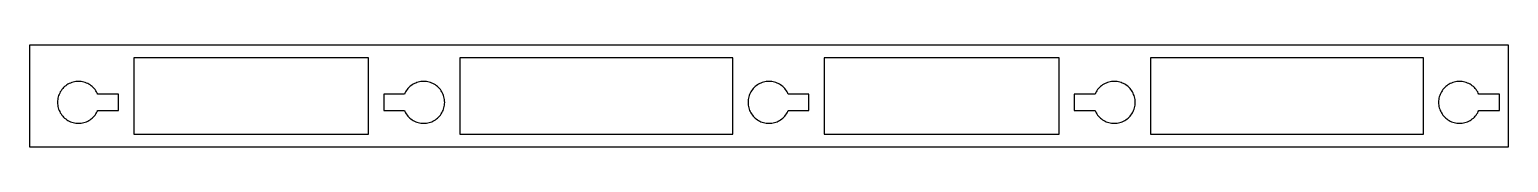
# Model space of a CAD drawing. Header units: millimetres. Extents: x 2 to 119, y 0 to 8.
import ezdxf

# ---------------------------------------------------------------- set-up
doc = ezdxf.new("R2010")
doc.units = ezdxf.units.MM
for name, color, linetype in [('LIGHTENING', 7, 'CONTINUOUS'), ('PLATE_WING', 7, 'CONTINUOUS'), ('SOCKETS', 7, 'CONTINUOUS')]:
    doc.layers.add(name, color=color, linetype=linetype)

msp = doc.modelspace()

# ---------------------------------------------------------------- linework, layer by layer
at = {"layer": 'LIGHTENING'}
for p, q in [((29.08671, 7.2), (10.59134, 7.2)), ((10.59134, 7.2), (10.59134, 1.2)), ((29.08671, 1.2), (29.08671, 7.2)), ((57.78208, 7.2), (36.28671, 7.2)), ((36.28671, 7.2), (36.28671, 1.2)), ((57.78208, 1.2), (57.78208, 7.2)), ((83.47745, 7.2), (64.98208, 7.2)), ((64.98208, 7.2), (64.98208, 1.2)), ((83.47745, 1.2), (83.47745, 7.2)), ((112.17282, 7.2), (90.67745, 7.2)), ((90.67745, 7.2), (90.67745, 1.2)), ((112.17282, 1.2), (112.17282, 7.2)), ((10.59134, 1.2), (29.08671, 1.2)), ((36.28671, 1.2), (57.78208, 1.2)), ((64.98208, 1.2), (83.47745, 1.2)), ((90.67745, 1.2), (112.17282, 1.2))]:
    msp.add_line(p, q, dxfattribs=at)
at = {"layer": 'PLATE_WING'}
for p, q in [((118.87282, 8.2), (2.39134, 8.2)), ((2.39134, 8.2), (2.39134, 0.2)), ((118.87282, 0.2), (118.87282, 8.2)), ((2.39134, 0.2), (118.87282, 0.2))]:
    msp.add_line(p, q, dxfattribs=at)
at = {"layer": 'SOCKETS'}
for p, q in [((4.9323, 4.70446), (4.86941, 4.61669)), ((5.0008, 4.78792), (4.9323, 4.70446)), ((5.07461, 4.86673), (5.0008, 4.78792)), ((5.15342, 4.94054), (5.07461, 4.86673)), ((5.23688, 5.00903), (5.15342, 4.94054)), ((5.32465, 5.07192), (5.23688, 5.00903)), ((5.41634, 5.12894), (5.32465, 5.07192)), ((5.51156, 5.17984), (5.41634, 5.12894)), ((5.60991, 5.2244), (5.51156, 5.17984)), ((5.71096, 5.26243), (5.60991, 5.2244)), ((5.81428, 5.29378), (5.71096, 5.26243)), ((5.91944, 5.3183), (5.81428, 5.29378)), ((6.02597, 5.33588), (5.91944, 5.3183)), ((6.13342, 5.34647), (6.02597, 5.33588)), ((6.24134, 5.35), (6.13342, 5.34647)), ((6.34925, 5.34647), (6.24134, 5.35)), ((6.4567, 5.33588), (6.34925, 5.34647)), ((6.56324, 5.3183), (6.4567, 5.33588)), ((6.66839, 5.29378), (6.56324, 5.3183)), ((6.77171, 5.26243), (6.66839, 5.29378)), ((6.87276, 5.2244), (6.77171, 5.26243)), ((6.97111, 5.17984), (6.87276, 5.2244)), ((7.06634, 5.12894), (6.97111, 5.17984)), ((7.15803, 5.07192), (7.06634, 5.12894)), ((7.24579, 5.00903), (7.15803, 5.07192)), ((7.32926, 4.94054), (7.24579, 5.00903)), ((7.40806, 4.86673), (7.32926, 4.94054)), ((7.48187, 4.78792), (7.40806, 4.86673)), ((7.55037, 4.70446), (7.48187, 4.78792)), ((7.61326, 4.61669), (7.55037, 4.70446)), ((32.12767, 4.70446), (32.06478, 4.61669)), ((32.19617, 4.78792), (32.12767, 4.70446)), ((32.26998, 4.86673), (32.19617, 4.78792)), ((32.34879, 4.94054), (32.26998, 4.86673)), ((32.43225, 5.00903), (32.34879, 4.94054)), ((32.52002, 5.07192), (32.43225, 5.00903)), ((32.61171, 5.12894), (32.52002, 5.07192)), ((32.70693, 5.17984), (32.61171, 5.12894)), ((32.80528, 5.2244), (32.70693, 5.17984)), ((32.90633, 5.26243), (32.80528, 5.2244)), ((33.00966, 5.29378), (32.90633, 5.26243)), ((33.11481, 5.3183), (33.00966, 5.29378)), ((33.22134, 5.33588), (33.11481, 5.3183)), ((33.32879, 5.34647), (33.22134, 5.33588)), ((33.43671, 5.35), (33.32879, 5.34647)), ((33.54462, 5.34647), (33.43671, 5.35)), ((33.65207, 5.33588), (33.54462, 5.34647)), ((33.75861, 5.3183), (33.65207, 5.33588)), ((33.86376, 5.29378), (33.75861, 5.3183)), ((33.96708, 5.26243), (33.86376, 5.29378)), ((34.06813, 5.2244), (33.96708, 5.26243)), ((34.16648, 5.17984), (34.06813, 5.2244)), ((34.26171, 5.12894), (34.16648, 5.17984)), ((34.3534, 5.07192), (34.26171, 5.12894)), ((34.44116, 5.00903), (34.3534, 5.07192)), ((34.52463, 4.94054), (34.44116, 5.00903)), ((34.60343, 4.86673), (34.52463, 4.94054)), ((34.67724, 4.78792), (34.60343, 4.86673)), ((34.74574, 4.70446), (34.67724, 4.78792)), ((34.80863, 4.61669), (34.74574, 4.70446)), ((59.32304, 4.70446), (59.26015, 4.61669)), ((59.39154, 4.78792), (59.32304, 4.70446)), ((59.46535, 4.86673), (59.39154, 4.78792)), ((59.54416, 4.94054), (59.46535, 4.86673)), ((59.62762, 5.00903), (59.54416, 4.94054)), ((59.71539, 5.07192), (59.62762, 5.00903)), ((59.80708, 5.12894), (59.71539, 5.07192)), ((59.9023, 5.17984), (59.80708, 5.12894)), ((60.00065, 5.2244), (59.9023, 5.17984)), ((60.1017, 5.26243), (60.00065, 5.2244)), ((60.20503, 5.29378), (60.1017, 5.26243)), ((60.31018, 5.3183), (60.20503, 5.29378)), ((60.41671, 5.33588), (60.31018, 5.3183)), ((60.52416, 5.34647), (60.41671, 5.33588)), ((60.63208, 5.35), (60.52416, 5.34647)), ((60.73999, 5.34647), (60.63208, 5.35)), ((60.84745, 5.33588), (60.73999, 5.34647)), ((60.95398, 5.3183), (60.84745, 5.33588)), ((61.05913, 5.29378), (60.95398, 5.3183)), ((61.16245, 5.26243), (61.05913, 5.29378)), ((61.2635, 5.2244), (61.16245, 5.26243)), ((61.36185, 5.17984), (61.2635, 5.2244)), ((61.45708, 5.12894), (61.36185, 5.17984)), ((61.54877, 5.07192), (61.45708, 5.12894)), ((61.63653, 5.00903), (61.54877, 5.07192)), ((61.72, 4.94054), (61.63653, 5.00903)), ((61.7988, 4.86673), (61.72, 4.94054)), ((61.87261, 4.78792), (61.7988, 4.86673)), ((61.94111, 4.70446), (61.87261, 4.78792)), ((62.004, 4.61669), (61.94111, 4.70446)), ((86.51841, 4.70446), (86.45552, 4.61669)), ((86.58691, 4.78792), (86.51841, 4.70446)), ((86.66072, 4.86673), (86.58691, 4.78792)), ((86.73953, 4.94054), (86.66072, 4.86673)), ((86.82299, 5.00903), (86.73953, 4.94054)), ((86.91076, 5.07192), (86.82299, 5.00903)), ((87.00245, 5.12894), (86.91076, 5.07192)), ((87.09767, 5.17984), (87.00245, 5.12894)), ((87.19602, 5.2244), (87.09767, 5.17984)), ((87.29707, 5.26243), (87.19602, 5.2244)), ((87.4004, 5.29378), (87.29707, 5.26243)), ((87.50555, 5.3183), (87.4004, 5.29378)), ((87.61208, 5.33588), (87.50555, 5.3183)), ((87.71953, 5.34647), (87.61208, 5.33588)), ((87.82745, 5.35), (87.71953, 5.34647)), ((87.93536, 5.34647), (87.82745, 5.35)), ((88.04282, 5.33588), (87.93536, 5.34647)), ((88.14935, 5.3183), (88.04282, 5.33588)), ((88.2545, 5.29378), (88.14935, 5.3183)), ((88.35782, 5.26243), (88.2545, 5.29378)), ((88.45888, 5.2244), (88.35782, 5.26243)), ((88.55722, 5.17984), (88.45888, 5.2244)), ((88.65245, 5.12894), (88.55722, 5.17984)), ((88.74414, 5.07192), (88.65245, 5.12894)), ((88.8319, 5.00903), (88.74414, 5.07192)), ((88.91537, 4.94054), (88.8319, 5.00903)), ((88.99417, 4.86673), (88.91537, 4.94054)), ((89.06798, 4.78792), (88.99417, 4.86673)), ((89.13648, 4.70446), (89.06798, 4.78792)), ((89.19937, 4.61669), (89.13648, 4.70446)), ((113.71378, 4.70446), (113.65089, 4.61669)), ((113.78228, 4.78792), (113.71378, 4.70446)), ((113.85609, 4.86673), (113.78228, 4.78792)), ((113.9349, 4.94054), (113.85609, 4.86673)), ((114.01836, 5.00903), (113.9349, 4.94054)), ((114.10613, 5.07192), (114.01836, 5.00903)), ((114.19782, 5.12894), (114.10613, 5.07192)), ((114.29304, 5.17984), (114.19782, 5.12894)), ((114.39139, 5.2244), (114.29304, 5.17984)), ((114.49244, 5.26243), (114.39139, 5.2244)), ((114.59577, 5.29378), (114.49244, 5.26243)), ((114.70092, 5.3183), (114.59577, 5.29378)), ((114.80745, 5.33588), (114.70092, 5.3183)), ((114.9149, 5.34647), (114.80745, 5.33588)), ((115.02282, 5.35), (114.9149, 5.34647)), ((115.13073, 5.34647), (115.02282, 5.35)), ((115.23819, 5.33588), (115.13073, 5.34647)), ((115.34472, 5.3183), (115.23819, 5.33588)), ((115.44987, 5.29378), (115.34472, 5.3183)), ((115.55319, 5.26243), (115.44987, 5.29378)), ((115.65425, 5.2244), (115.55319, 5.26243)), ((115.75259, 5.17984), (115.65425, 5.2244)), ((115.84782, 5.12894), (115.75259, 5.17984)), ((115.93951, 5.07192), (115.84782, 5.12894)), ((116.02727, 5.00903), (115.93951, 5.07192)), ((116.11074, 4.94054), (116.02727, 5.00903)), ((116.18954, 4.86673), (116.11074, 4.94054)), ((116.26335, 4.78792), (116.18954, 4.86673)), ((116.33185, 4.70446), (116.26335, 4.78792)), ((116.39474, 4.61669), (116.33185, 4.70446)), ((4.59487, 3.80792), (4.59134, 3.7)), ((4.59134, 3.7), (4.59487, 3.59208)), ((4.60545, 3.91537), (4.59487, 3.80792)), ((4.59487, 3.59208), (4.60545, 3.48463)), ((4.62304, 4.0219), (4.60545, 3.91537)), ((4.64756, 4.12705), (4.62304, 4.0219)), ((4.6789, 4.23038), (4.64756, 4.12705)), ((4.71693, 4.33143), (4.6789, 4.23038)), ((4.7615, 4.42978), (4.71693, 4.33143)), ((4.81239, 4.525), (4.7615, 4.42978)), ((4.86941, 4.61669), (4.81239, 4.525)), ((7.67028, 4.525), (7.61326, 4.61669)), ((7.72118, 4.42978), (7.67028, 4.525)), ((7.75791, 4.35), (7.72118, 4.42978)), ((9.39134, 4.35), (7.75791, 4.35)), ((9.39134, 3.05), (9.39134, 4.35)), ((31.92013, 4.35), (30.28671, 4.35)), ((30.28671, 4.35), (30.28671, 3.05)), ((31.95687, 4.42978), (31.92013, 4.35)), ((32.00776, 4.525), (31.95687, 4.42978)), ((32.06478, 4.61669), (32.00776, 4.525)), ((34.86565, 4.525), (34.80863, 4.61669)), ((34.91655, 4.42978), (34.86565, 4.525)), ((34.96111, 4.33143), (34.91655, 4.42978)), ((34.99914, 4.23038), (34.96111, 4.33143)), ((35.03048, 4.12705), (34.99914, 4.23038)), ((35.055, 4.0219), (35.03048, 4.12705)), ((35.07259, 3.91537), (35.055, 4.0219)), ((35.08317, 3.80792), (35.07259, 3.91537)), ((35.07259, 3.48463), (35.08317, 3.59208)), ((35.08671, 3.7), (35.08317, 3.80792)), ((35.08317, 3.59208), (35.08671, 3.7)), ((58.98561, 3.80792), (58.98208, 3.7)), ((58.98208, 3.7), (58.98561, 3.59208)), ((58.99619, 3.91537), (58.98561, 3.80792)), ((58.98561, 3.59208), (58.99619, 3.48463)), ((59.01378, 4.0219), (58.99619, 3.91537)), ((59.0383, 4.12705), (59.01378, 4.0219)), ((59.06964, 4.23038), (59.0383, 4.12705)), ((59.10768, 4.33143), (59.06964, 4.23038)), ((59.15224, 4.42978), (59.10768, 4.33143)), ((59.20314, 4.525), (59.15224, 4.42978)), ((59.26015, 4.61669), (59.20314, 4.525)), ((62.06102, 4.525), (62.004, 4.61669)), ((62.11192, 4.42978), (62.06102, 4.525)), ((62.14865, 4.35), (62.11192, 4.42978)), ((63.78208, 4.35), (62.14865, 4.35)), ((63.78208, 3.05), (63.78208, 4.35)), ((86.31087, 4.35), (84.67745, 4.35)), ((84.67745, 4.35), (84.67745, 3.05)), ((86.34761, 4.42978), (86.31087, 4.35)), ((86.39851, 4.525), (86.34761, 4.42978)), ((86.45552, 4.61669), (86.39851, 4.525)), ((89.25639, 4.525), (89.19937, 4.61669)), ((89.30729, 4.42978), (89.25639, 4.525)), ((89.35185, 4.33143), (89.30729, 4.42978)), ((89.38988, 4.23038), (89.35185, 4.33143)), ((89.42123, 4.12705), (89.38988, 4.23038)), ((89.44574, 4.0219), (89.42123, 4.12705)), ((89.46333, 3.91537), (89.44574, 4.0219)), ((89.47391, 3.80792), (89.46333, 3.91537)), ((89.46333, 3.48463), (89.47391, 3.59208)), ((89.47745, 3.7), (89.47391, 3.80792)), ((89.47391, 3.59208), (89.47745, 3.7)), ((113.37635, 3.80792), (113.37282, 3.7)), ((113.37282, 3.7), (113.37635, 3.59208)), ((113.38693, 3.91537), (113.37635, 3.80792)), ((113.37635, 3.59208), (113.38693, 3.48463)), ((113.40452, 4.0219), (113.38693, 3.91537)), ((113.42904, 4.12705), (113.40452, 4.0219)), ((113.46038, 4.23038), (113.42904, 4.12705)), ((113.49842, 4.33143), (113.46038, 4.23038)), ((113.54298, 4.42978), (113.49842, 4.33143)), ((113.59388, 4.525), (113.54298, 4.42978)), ((113.65089, 4.61669), (113.59388, 4.525)), ((116.45176, 4.525), (116.39474, 4.61669)), ((116.50266, 4.42978), (116.45176, 4.525)), ((116.53939, 4.35), (116.50266, 4.42978)), ((118.17282, 4.35), (116.53939, 4.35)), ((118.17282, 3.05), (118.17282, 4.35)), ((4.60545, 3.48463), (4.62304, 3.3781)), ((4.62304, 3.3781), (4.64756, 3.27295)), ((4.64756, 3.27295), (4.6789, 3.16962)), ((4.6789, 3.16962), (4.71693, 3.06857)), ((4.71693, 3.06857), (4.7615, 2.97022)), ((4.7615, 2.97022), (4.81239, 2.875)), ((4.81239, 2.875), (4.86941, 2.78331)), ((4.86941, 2.78331), (4.9323, 2.69554)), ((4.9323, 2.69554), (5.0008, 2.61208)), ((5.0008, 2.61208), (5.07461, 2.53327)), ((5.07461, 2.53327), (5.15342, 2.45946)), ((5.15342, 2.45946), (5.23688, 2.39097)), ((5.23688, 2.39097), (5.32465, 2.32808)), ((7.15803, 2.32808), (7.24579, 2.39097)), ((7.24579, 2.39097), (7.32926, 2.45946)), ((7.32926, 2.45946), (7.40806, 2.53327)), ((7.40806, 2.53327), (7.48187, 2.61208)), ((7.48187, 2.61208), (7.55037, 2.69554)), ((7.55037, 2.69554), (7.61326, 2.78331)), ((7.61326, 2.78331), (7.67028, 2.875)), ((7.67028, 2.875), (7.72118, 2.97022)), ((7.72118, 2.97022), (7.75791, 3.05)), ((7.75791, 3.05), (9.39134, 3.05)), ((30.28671, 3.05), (31.92013, 3.05)), ((31.92013, 3.05), (31.95687, 2.97022)), ((31.95687, 2.97022), (32.00776, 2.875)), ((32.00776, 2.875), (32.06478, 2.78331)), ((32.06478, 2.78331), (32.12767, 2.69554)), ((32.12767, 2.69554), (32.19617, 2.61208)), ((32.19617, 2.61208), (32.26998, 2.53327)), ((32.26998, 2.53327), (32.34879, 2.45946)), ((32.34879, 2.45946), (32.43225, 2.39097)), ((32.43225, 2.39097), (32.52002, 2.32808)), ((34.3534, 2.32808), (34.44116, 2.39097)), ((34.44116, 2.39097), (34.52463, 2.45946)), ((34.52463, 2.45946), (34.60343, 2.53327)), ((34.60343, 2.53327), (34.67724, 2.61208)), ((34.67724, 2.61208), (34.74574, 2.69554)), ((34.74574, 2.69554), (34.80863, 2.78331)), ((34.80863, 2.78331), (34.86565, 2.875)), ((34.86565, 2.875), (34.91655, 2.97022)), ((34.91655, 2.97022), (34.96111, 3.06857)), ((34.96111, 3.06857), (34.99914, 3.16962)), ((34.99914, 3.16962), (35.03048, 3.27295)), ((35.03048, 3.27295), (35.055, 3.3781)), ((35.055, 3.3781), (35.07259, 3.48463)), ((58.99619, 3.48463), (59.01378, 3.3781)), ((59.01378, 3.3781), (59.0383, 3.27295)), ((59.0383, 3.27295), (59.06964, 3.16962)), ((59.06964, 3.16962), (59.10768, 3.06857)), ((59.10768, 3.06857), (59.15224, 2.97022)), ((59.15224, 2.97022), (59.20314, 2.875)), ((59.20314, 2.875), (59.26015, 2.78331)), ((59.26015, 2.78331), (59.32304, 2.69554)), ((59.32304, 2.69554), (59.39154, 2.61208)), ((59.39154, 2.61208), (59.46535, 2.53327)), ((59.46535, 2.53327), (59.54416, 2.45946)), ((59.54416, 2.45946), (59.62762, 2.39097)), ((59.62762, 2.39097), (59.71539, 2.32808)), ((61.54877, 2.32808), (61.63653, 2.39097)), ((61.63653, 2.39097), (61.72, 2.45946)), ((61.72, 2.45946), (61.7988, 2.53327)), ((61.7988, 2.53327), (61.87261, 2.61208)), ((61.87261, 2.61208), (61.94111, 2.69554)), ((61.94111, 2.69554), (62.004, 2.78331)), ((62.004, 2.78331), (62.06102, 2.875)), ((62.06102, 2.875), (62.11192, 2.97022)), ((62.11192, 2.97022), (62.14865, 3.05)), ((62.14865, 3.05), (63.78208, 3.05)), ((84.67745, 3.05), (86.31087, 3.05)), ((86.31087, 3.05), (86.34761, 2.97022)), ((86.34761, 2.97022), (86.39851, 2.875)), ((86.39851, 2.875), (86.45552, 2.78331)), ((86.45552, 2.78331), (86.51841, 2.69554)), ((86.51841, 2.69554), (86.58691, 2.61208)), ((86.58691, 2.61208), (86.66072, 2.53327)), ((86.66072, 2.53327), (86.73953, 2.45946)), ((86.73953, 2.45946), (86.82299, 2.39097)), ((86.82299, 2.39097), (86.91076, 2.32808)), ((88.74414, 2.32808), (88.8319, 2.39097)), ((88.8319, 2.39097), (88.91537, 2.45946)), ((88.91537, 2.45946), (88.99417, 2.53327)), ((88.99417, 2.53327), (89.06798, 2.61208)), ((89.06798, 2.61208), (89.13648, 2.69554)), ((89.13648, 2.69554), (89.19937, 2.78331)), ((89.19937, 2.78331), (89.25639, 2.875)), ((89.25639, 2.875), (89.30729, 2.97022)), ((89.30729, 2.97022), (89.35185, 3.06857)), ((89.35185, 3.06857), (89.38988, 3.16962)), ((89.38988, 3.16962), (89.42123, 3.27295)), ((89.42123, 3.27295), (89.44574, 3.3781)), ((89.44574, 3.3781), (89.46333, 3.48463)), ((113.38693, 3.48463), (113.40452, 3.3781)), ((113.40452, 3.3781), (113.42904, 3.27295)), ((113.42904, 3.27295), (113.46038, 3.16962)), ((113.46038, 3.16962), (113.49842, 3.06857)), ((113.49842, 3.06857), (113.54298, 2.97022)), ((113.54298, 2.97022), (113.59388, 2.875)), ((113.59388, 2.875), (113.65089, 2.78331)), ((113.65089, 2.78331), (113.71378, 2.69554)), ((113.71378, 2.69554), (113.78228, 2.61208)), ((113.78228, 2.61208), (113.85609, 2.53327)), ((113.85609, 2.53327), (113.9349, 2.45946)), ((113.9349, 2.45946), (114.01836, 2.39097)), ((114.01836, 2.39097), (114.10613, 2.32808)), ((115.93951, 2.32808), (116.02727, 2.39097)), ((116.02727, 2.39097), (116.11074, 2.45946)), ((116.11074, 2.45946), (116.18954, 2.53327)), ((116.18954, 2.53327), (116.26335, 2.61208)), ((116.26335, 2.61208), (116.33185, 2.69554)), ((116.33185, 2.69554), (116.39474, 2.78331)), ((116.39474, 2.78331), (116.45176, 2.875)), ((116.45176, 2.875), (116.50266, 2.97022)), ((116.50266, 2.97022), (116.53939, 3.05)), ((116.53939, 3.05), (118.17282, 3.05)), ((5.32465, 2.32808), (5.41634, 2.27106)), ((5.41634, 2.27106), (5.51156, 2.22016)), ((5.51156, 2.22016), (5.60991, 2.1756)), ((5.60991, 2.1756), (5.71096, 2.13757)), ((5.71096, 2.13757), (5.81428, 2.10622)), ((5.81428, 2.10622), (5.91944, 2.0817)), ((5.91944, 2.0817), (6.02597, 2.06412)), ((6.02597, 2.06412), (6.13342, 2.05353)), ((6.13342, 2.05353), (6.24134, 2.05)), ((6.24134, 2.05), (6.34925, 2.05353)), ((6.34925, 2.05353), (6.4567, 2.06412)), ((6.4567, 2.06412), (6.56324, 2.0817)), ((6.56324, 2.0817), (6.66839, 2.10622)), ((6.66839, 2.10622), (6.77171, 2.13757)), ((6.77171, 2.13757), (6.87276, 2.1756)), ((6.87276, 2.1756), (6.97111, 2.22016)), ((6.97111, 2.22016), (7.06634, 2.27106)), ((7.06634, 2.27106), (7.15803, 2.32808)), ((32.52002, 2.32808), (32.61171, 2.27106)), ((32.61171, 2.27106), (32.70693, 2.22016)), ((32.70693, 2.22016), (32.80528, 2.1756)), ((32.80528, 2.1756), (32.90633, 2.13757)), ((32.90633, 2.13757), (33.00966, 2.10622)), ((33.00966, 2.10622), (33.11481, 2.0817)), ((33.11481, 2.0817), (33.22134, 2.06412)), ((33.22134, 2.06412), (33.32879, 2.05353)), ((33.32879, 2.05353), (33.43671, 2.05)), ((33.43671, 2.05), (33.54462, 2.05353)), ((33.54462, 2.05353), (33.65207, 2.06412)), ((33.65207, 2.06412), (33.75861, 2.0817)), ((33.75861, 2.0817), (33.86376, 2.10622)), ((33.86376, 2.10622), (33.96708, 2.13757)), ((33.96708, 2.13757), (34.06813, 2.1756)), ((34.06813, 2.1756), (34.16648, 2.22016)), ((34.16648, 2.22016), (34.26171, 2.27106)), ((34.26171, 2.27106), (34.3534, 2.32808)), ((59.71539, 2.32808), (59.80708, 2.27106)), ((59.80708, 2.27106), (59.9023, 2.22016)), ((59.9023, 2.22016), (60.00065, 2.1756)), ((60.00065, 2.1756), (60.1017, 2.13757)), ((60.1017, 2.13757), (60.20503, 2.10622)), ((60.20503, 2.10622), (60.31018, 2.0817)), ((60.31018, 2.0817), (60.41671, 2.06412)), ((60.41671, 2.06412), (60.52416, 2.05353)), ((60.52416, 2.05353), (60.63208, 2.05)), ((60.63208, 2.05), (60.73999, 2.05353)), ((60.73999, 2.05353), (60.84745, 2.06412)), ((60.84745, 2.06412), (60.95398, 2.0817)), ((60.95398, 2.0817), (61.05913, 2.10622)), ((61.05913, 2.10622), (61.16245, 2.13757)), ((61.16245, 2.13757), (61.2635, 2.1756)), ((61.2635, 2.1756), (61.36185, 2.22016)), ((61.36185, 2.22016), (61.45708, 2.27106)), ((61.45708, 2.27106), (61.54877, 2.32808)), ((86.91076, 2.32808), (87.00245, 2.27106)), ((87.00245, 2.27106), (87.09767, 2.22016)), ((87.09767, 2.22016), (87.19602, 2.1756)), ((87.19602, 2.1756), (87.29707, 2.13757)), ((87.29707, 2.13757), (87.4004, 2.10622)), ((87.4004, 2.10622), (87.50555, 2.0817)), ((87.50555, 2.0817), (87.61208, 2.06412)), ((87.61208, 2.06412), (87.71953, 2.05353)), ((87.71953, 2.05353), (87.82745, 2.05)), ((87.82745, 2.05), (87.93536, 2.05353)), ((87.93536, 2.05353), (88.04282, 2.06412)), ((88.04282, 2.06412), (88.14935, 2.0817)), ((88.14935, 2.0817), (88.2545, 2.10622)), ((88.2545, 2.10622), (88.35782, 2.13757)), ((88.35782, 2.13757), (88.45888, 2.1756)), ((88.45888, 2.1756), (88.55722, 2.22016)), ((88.55722, 2.22016), (88.65245, 2.27106)), ((88.65245, 2.27106), (88.74414, 2.32808)), ((114.10613, 2.32808), (114.19782, 2.27106)), ((114.19782, 2.27106), (114.29304, 2.22016)), ((114.29304, 2.22016), (114.39139, 2.1756)), ((114.39139, 2.1756), (114.49244, 2.13757)), ((114.49244, 2.13757), (114.59577, 2.10622)), ((114.59577, 2.10622), (114.70092, 2.0817)), ((114.70092, 2.0817), (114.80745, 2.06412)), ((114.80745, 2.06412), (114.9149, 2.05353)), ((114.9149, 2.05353), (115.02282, 2.05)), ((115.02282, 2.05), (115.13073, 2.05353)), ((115.13073, 2.05353), (115.23819, 2.06412)), ((115.23819, 2.06412), (115.34472, 2.0817)), ((115.34472, 2.0817), (115.44987, 2.10622)), ((115.44987, 2.10622), (115.55319, 2.13757)), ((115.55319, 2.13757), (115.65425, 2.1756)), ((115.65425, 2.1756), (115.75259, 2.22016)), ((115.75259, 2.22016), (115.84782, 2.27106)), ((115.84782, 2.27106), (115.93951, 2.32808))]:
    msp.add_line(p, q, dxfattribs=at)

doc.saveas('drawing.dxf')
